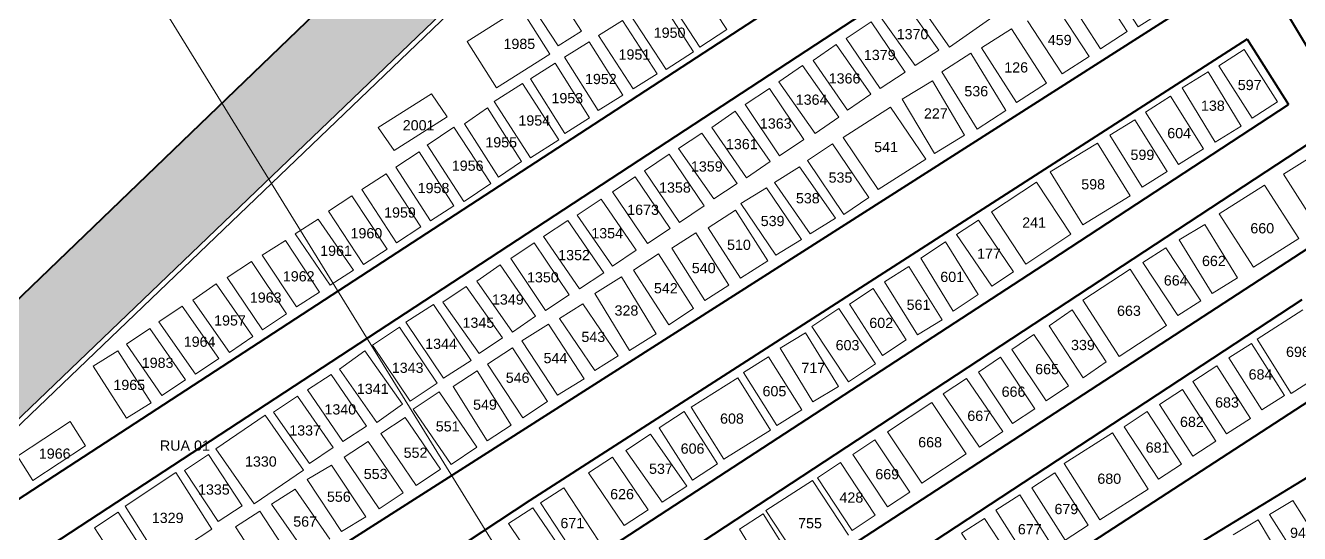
# Model space of a CAD drawing. Header units: inches. Extents: x 0 to 420, y 0 to 297.
# Drawn here: x 100.91 to 150.84, y 133.22 to 153.14 of the extents above; entities that cross this region are included whole.
import ezdxf

# ---------------------------------------------------------------- set-up
doc = ezdxf.new("R2010")
doc.units = ezdxf.units.IN
doc.header["$LTSCALE"] = 2.5
doc.header["$MEASUREMENT"] = 0
doc.layers.get('0').update_dxf_attribs({"lineweight": 0})
for name, color, linetype, lineweight in [('MALHA_COORDENADA4', 10, 'Continuous', 0), ('PEN 01', 1, 'Continuous', 9), ('PEN 03', 3, 'Continuous', 30), ('PEN 04', 4, 'Continuous', 40)]:
    doc.layers.add(name, color=color, linetype=linetype, lineweight=lineweight)
doc.styles.get("Standard").update_dxf_attribs({"font": 'arial.ttf'})

msp = doc.modelspace()

# ---------------------------------------------------------------- hatches: boundary and pattern name
at = {"layer": 'PEN 03'}
h = msp.add_hatch(dxfattribs=at)
h.set_pattern_fill('GRASS', color=256, angle=-58.3307, style=0, pattern_type=2)
h.set_pattern_definition([(31.6693, (239.42994, 128.5002), (0.230571, 0.9730555), [0.1875, -1.2267136]), (346.6693, (239.4299, 128.5002), (0.230571, 0.9730555), [0.1875, -1.2267136, 0.1875, -0.8125]), (76.6693, (239.4299, 128.5002), (-0.9730555, 0.230571), [0.1875, -1.2267136, 0.1875, -0.8125, 0.1875, -0.8125])])
h.paths.add_polyline_path([(64.542, 107.654), (113.604, 154.908), (117.049, 158.217), (120.525, 161.493), (123.33, 164.048), (126.187, 166.543), (129.668, 169.421), (133.209, 172.227), (136.227, 174.559), (139.288, 176.833), (142.548, 179.119), (145.865, 181.322), (149.104, 183.38), (152.383, 185.371), (157.209, 188.167), (157.255, 188.166), (157.3, 188.163), (157.345, 188.16), (157.391, 188.156), (157.436, 188.151), (157.481, 188.145), (157.526, 188.139), (157.571, 188.131), (157.615, 188.123), (157.66, 188.113), (157.704, 188.103), (157.748, 188.092), (157.792, 188.08), (157.836, 188.068), (157.879, 188.054), (157.922, 188.04), (157.965, 188.025), (158.008, 188.009), (158.05, 187.992), (158.092, 187.975), (158.133, 187.956), (158.174, 187.937), (158.215, 187.917), (158.256, 187.896), (158.296, 187.875), (158.335, 187.852), (158.374, 187.829), (158.413, 187.805), (158.451, 187.781), (158.489, 187.756), (158.526, 187.73), (158.563, 187.703), (158.599, 187.675), (158.635, 187.647), (158.67, 187.618), (158.705, 187.589), (158.739, 187.559), (158.772, 187.528), (158.805, 187.497), (158.837, 187.465), (158.869, 187.432), (158.9, 187.399), (158.93, 187.365), (158.96, 187.33), (158.989, 187.295), (159.017, 187.26), (159.045, 187.224), (159.071, 187.187), (159.098, 187.15), (159.123, 187.112), (159.148, 187.074), (159.172, 187.036), (159.195, 186.997), (159.218, 186.957), (159.239, 186.917), (159.26, 186.877), (159.281, 186.836), (159.3, 186.795), (159.319, 186.754), (159.336, 186.712), (159.353, 186.67), (159.37, 186.627), (159.385, 186.585), (159.4, 186.542), (159.413, 186.498), (159.75, 185.883), (156.987, 184.356), (139.597, 173.167), (126.471, 162.497), (65.741, 104.247), (65.447, 108.526)])

# ---------------------------------------------------------------- linework, layer by layer
for p, q in [((143.097, 155.28, 3.578), (144.518, 153.091, 3.486)), ((122.703, 152.923, 3.298), (121.367, 154.984, 3.231)), ((126.97, 155.169, 3.479), (128.392, 152.98, 3.406)), ((142.74, 154.989, 3.58), (144.082, 152.899, 3.457)), ((121.781, 152.34, 3.21), (120.445, 154.402, 3.143)), ((125.665, 154.312, 3.467), (127.094, 152.114, 3.378)), ((125.911, 154.485, 3.466), (127.333, 152.295, 3.393)), ((135.619, 154.441, 3.476), (137.122, 152.292, 3.455)), ((141.701, 154.313, 3.605), (143.042, 152.223, 3.482)), ((120.307, 153.831, 3.298), (118.222, 152.511, 3.249)), ((120.307, 153.831, 3.298), (121.46, 152.012, 3.371)), ((136.701, 152.18, 3.341), (135.308, 154.134, 3.459)), ((141.219, 154.011, 3.493), (142.589, 151.921, 3.432)), ((144.518, 153.091, 3.486), (145.683, 153.828, 3.489)), ((123.368, 152.749, 3.382), (124.305, 153.34, 3.421)), ((124.305, 153.34, 3.421), (125.661, 151.247, 3.348)), ((124.588, 153.608, 3.438), (126.016, 151.411, 3.349)), ((134.053, 153.28, 3.391), (133.075, 152.637, 3.329)), ((135.386, 151.316, 3.294), (134.053, 153.28, 3.391)), ((135.773, 151.573, 3.281), (134.379, 153.527, 3.399)), ((137.122, 152.292, 3.455), (138.945, 153.575, 3.475)), ((140.172, 153.33, 3.384), (141.541, 151.24, 3.323)), ((122.703, 152.923, 3.298), (121.781, 152.34, 3.21)), ((127.333, 152.295, 3.393), (128.392, 152.98, 3.406)), ((139.548, 153.009, 3.471), (138.375, 152.259, 3.471)), ((139.548, 153.009, 3.471), (140.92, 150.879, 3.352)), ((144.082, 152.899, 3.457), (143.042, 152.223, 3.482)), ((118.222, 152.511, 3.249), (119.375, 150.691, 3.322)), ((123.002, 152.495, 3.366), (122.034, 151.895, 3.364)), ((123.002, 152.495, 3.366), (124.317, 150.403, 3.32)), ((123.368, 152.749, 3.382), (124.724, 150.655, 3.309)), ((132.685, 152.4, 3.302), (131.773, 151.773, 3.49)), ((132.685, 152.4, 3.302), (134.042, 150.449, 3.005)), ((134.408, 150.673, 3.232), (133.075, 152.637, 3.329)), ((121.46, 152.012, 3.371), (119.375, 150.691, 3.322)), ((122.034, 151.895, 3.364), (123.349, 149.803, 3.318)), ((127.094, 152.114, 3.378), (126.016, 151.411, 3.349)), ((131.773, 151.773, 3.49), (133.129, 149.821, 3.193)), ((135.773, 151.573, 3.281), (136.701, 152.18, 3.341)), ((136.824, 151.33, 3.408), (137.952, 152.054, 3.435)), ((137.952, 152.054, 3.435), (139.332, 149.806, 3.337)), ((138.375, 152.259, 3.471), (139.748, 150.128, 3.352)), ((141.541, 151.24, 3.323), (142.589, 151.921, 3.432)), ((148.669, 152.201, 3.282), (147.675, 151.566, 3.251)), ((148.669, 152.201, 3.282), (149.974, 150.149, 3.211)), ((120.702, 151.044, 3.307), (121.67, 151.661, 3.33)), ((121.67, 151.661, 3.33), (123.014, 149.52, 3.322)), ((131.361, 151.569, 3.624), (130.432, 150.936, 3.603)), ((132.78, 149.546, 3.373), (131.361, 151.569, 3.624)), ((135.386, 151.316, 3.294), (134.408, 150.673, 3.232)), ((136.824, 151.33, 3.408), (138.203, 149.082, 3.31)), ((146.239, 150.691, 3.214), (147.262, 151.318, 3.23)), ((147.262, 151.318, 3.23), (148.554, 149.192, 3.149)), ((147.675, 151.566, 3.251), (148.98, 149.514, 3.18)), ((119.279, 150.159, 3.292), (120.389, 150.865, 3.322)), ((121.807, 148.655, 3.253), (120.389, 150.865, 3.322)), ((120.702, 151.044, 3.307), (122.046, 148.903, 3.299)), ((124.724, 150.655, 3.309), (125.661, 151.247, 3.348)), ((131.851, 148.913, 3.352), (130.432, 150.936, 3.603)), ((136.449, 150.975, 3.349), (135.267, 150.254, 3.354)), ((136.449, 150.975, 3.349), (137.71, 148.84, 3.246)), ((140.92, 150.879, 3.352), (139.748, 150.128, 3.352)), ((116.825, 150.468), (114.74, 149.147, -0.049)), ((116.825, 150.468), (117.44, 149.558, 3.228)), ((124.317, 150.403, 3.32), (123.349, 149.803, 3.318)), ((129.113, 150.038, 3.439), (130.07, 150.673, 3.448)), ((131.41, 148.666, 3.175), (130.07, 150.673, 3.448)), ((134.042, 150.449, 3.005), (133.129, 149.821, 3.193)), ((145.783, 150.364, 3.188), (144.798, 149.746, 3.144)), ((145.783, 150.364, 3.188), (147.077, 148.306, 3.105)), ((146.239, 150.691, 3.214), (147.531, 148.564, 3.133)), ((119.019, 149.909, 3.252), (118.119, 149.291, 3.24)), ((119.019, 149.909, 3.252), (120.354, 147.815, 3.213)), ((120.697, 147.949, 3.223), (119.279, 150.159, 3.292)), ((128.727, 149.782, 3.427), (127.802, 149.139, 3.387)), ((130.097, 147.81, 3.186), (128.727, 149.782, 3.427)), ((130.454, 148.031, 3.166), (129.113, 150.038, 3.439)), ((134.81, 149.94, 3.311), (132.951, 148.751, 3.229)), ((136.192, 147.901, 3.248), (134.81, 149.94, 3.311)), ((135.267, 150.254, 3.354), (136.529, 148.118, 3.251)), ((138.203, 149.082, 3.31), (139.332, 149.806, 3.337)), ((149.974, 150.149, 3.211), (148.98, 149.514, 3.18)), ((117.44, 149.558, 3.228), (115.356, 148.237, 3.179)), ((118.119, 149.291, 3.24), (119.454, 147.197, 3.201)), ((122.046, 148.903, 3.299), (123.014, 149.52, 3.322)), ((132.78, 149.546, 3.373), (131.851, 148.913, 3.352)), ((143.408, 148.841, 3.113), (144.387, 149.444, 3.137)), ((144.387, 149.444, 3.137), (145.644, 147.411, 3.063)), ((144.798, 149.746, 3.144), (146.092, 147.689, 3.061)), ((114.74, 149.147, -0.049), (115.356, 148.237, 3.179)), ((116.658, 148.452, 3.214), (117.703, 149.157, 3.224)), ((117.703, 149.157, 3.224), (119.152, 146.945, 3.204)), ((127.422, 148.92, 3.372), (126.499, 148.321, 3.334)), ((128.804, 146.947, 3.097), (127.422, 148.92, 3.372)), ((129.173, 147.167, 3.146), (127.802, 149.139, 3.387)), ((137.71, 148.84, 3.246), (136.529, 148.118, 3.251)), ((143.408, 148.841, 3.113), (144.665, 146.808, 3.039)), ((147.531, 148.564, 3.133), (148.554, 149.192, 3.149)), ((116.648, 148.456, 3.216), (118.097, 146.245, 3.196)), ((120.697, 147.949, 3.223), (121.807, 148.655, 3.253)), ((127.881, 146.348, 3.059), (126.499, 148.321, 3.334)), ((130.454, 148.031, 3.166), (131.41, 148.666, 3.175)), ((132.539, 148.502, 3.344), (131.558, 147.844, 3.247)), ((132.539, 148.502, 3.344), (133.957, 146.394, 3.307)), ((134.332, 146.711, 3.166), (132.951, 148.751, 3.229)), ((141.072, 147.401, 3.147), (142.92, 148.53, 3.181)), ((144.197, 146.46, 3.1), (142.92, 148.53, 3.181)), ((147.077, 148.306, 3.105), (146.092, 147.689, 3.061)), ((115.429, 147.591, 3.171), (116.341, 148.186, 3.202)), ((117.7, 146.077, 3.197), (116.341, 148.186, 3.202)), ((120.354, 147.815, 3.213), (119.454, 147.197, 3.201)), ((126.142, 148.096, 3.362), (125.168, 147.444, 3.369)), ((127.513, 146.072, 3.094), (126.142, 148.096, 3.362)), ((130.097, 147.81, 3.186), (129.173, 147.167, 3.146)), ((131.558, 147.844, 3.247), (132.976, 145.735, 3.21)), ((136.192, 147.901, 3.248), (134.332, 146.711, 3.166)), ((150.206, 147.315, 2.934), (151.15, 147.902, 2.953)), ((114.1, 146.706, 3.142), (115.047, 147.332, 3.153)), ((115.047, 147.332, 3.153), (116.401, 145.25, 3.145)), ((116.787, 145.482, 3.166), (115.429, 147.591, 3.171)), ((126.539, 145.42, 3.101), (125.168, 147.444, 3.369)), ((130.263, 146.989, 3.2), (131.25, 147.601, 3.239)), ((131.25, 147.601, 3.239), (132.649, 145.591, 3.172)), ((142.349, 145.331, 3.066), (141.072, 147.401, 3.147)), ((144.665, 146.808, 3.039), (145.644, 147.411, 3.063)), ((150.206, 147.315, 2.934), (151.511, 145.261, 2.827)), ((118.107, 146.241, 3.194), (119.152, 146.945, 3.204)), ((123.92, 146.626, 3.345), (124.805, 147.211, 3.361)), ((126.175, 145.18, 3.239), (124.805, 147.211, 3.361)), ((128.804, 146.947, 3.097), (127.881, 146.348, 3.059)), ((128.945, 146.16, 3.098), (129.952, 146.78, 3.136)), ((131.32, 144.755, 3.077), (129.952, 146.78, 3.136)), ((130.263, 146.989, 3.2), (131.663, 144.979, 3.133)), ((138.765, 145.833, 3.087), (140.531, 147.002, 3.12)), ((140.531, 147.002, 3.12), (141.881, 144.957, 2.962)), ((149.459, 146.876, 2.913), (147.687, 145.763, 2.856)), ((149.459, 146.876, 2.913), (150.81, 144.784, 2.854)), ((112.783, 145.858, 3.121), (113.702, 146.463, 3.195)), ((113.702, 146.463, 3.195), (115.082, 144.371, 3.133)), ((114.1, 146.706, 3.142), (115.455, 144.624, 3.134)), ((122.535, 145.711, 3.283), (123.471, 146.332, 3.31)), ((123.471, 146.332, 3.31), (124.849, 144.331, 3.253)), ((125.291, 144.595, 3.223), (123.92, 146.626, 3.345)), ((133.957, 146.394, 3.307), (132.976, 145.735, 3.21)), ((142.349, 145.331, 3.066), (144.197, 146.46, 3.1)), ((112.783, 145.858, 3.121), (114.162, 143.766, 3.059)), ((116.787, 145.482, 3.166), (117.7, 146.077, 3.197)), ((127.513, 146.072, 3.094), (126.539, 145.42, 3.101)), ((127.666, 145.213, 3.06), (128.732, 145.898, 3.055)), ((128.732, 145.898, 3.055), (130.002, 143.92, 3.024)), ((130.313, 144.135, 3.039), (128.945, 146.16, 3.098)), ((138.765, 145.833, 3.087), (140.116, 143.788, 2.929)), ((111.476, 144.967, 2.997), (112.381, 145.552, 3.052)), ((112.381, 145.552, 3.052), (113.761, 143.544, 3.042)), ((121.211, 144.863, 3.26), (122.168, 145.496, 3.279)), ((123.576, 143.447, 3.042), (122.168, 145.496, 3.279)), ((122.535, 145.711, 3.283), (123.914, 143.71, 3.226)), ((131.663, 144.979, 3.133), (132.649, 145.591, 3.172)), ((138.251, 145.505, 3.086), (137.398, 144.946, 3.107)), ((138.251, 145.505, 3.086), (139.634, 143.486, 2.917)), ((146.125, 144.733, 2.92), (147.121, 145.341, 2.945)), ((147.121, 145.341, 2.945), (148.41, 143.242, 2.895)), ((147.687, 145.763, 2.856), (149.039, 143.672, 2.797)), ((111.476, 144.967, 2.997), (112.857, 142.959, 2.987)), ((115.455, 144.624, 3.134), (116.401, 145.25, 3.145)), ((122.619, 142.814, 3.023), (121.211, 144.863, 3.26)), ((125.291, 144.595, 3.223), (126.175, 145.18, 3.239)), ((126.239, 144.417, 3.037), (127.181, 145.018, 3.029)), ((128.472, 142.967, 3.027), (127.181, 145.018, 3.029)), ((127.666, 145.213, 3.06), (128.937, 143.235, 3.029)), ((137.398, 144.946, 3.107), (138.781, 142.928, 2.938)), ((140.116, 143.788, 2.929), (141.881, 144.957, 2.962)), ((150.81, 144.784, 2.854), (149.039, 143.672, 2.797)), ((111.102, 144.715, 3.006), (110.192, 144.133, 2.954)), ((111.102, 144.715, 3.006), (112.44, 142.688, 2.984)), ((114.162, 143.766, 3.059), (115.082, 144.371, 3.133)), ((119.928, 144.01, 3.228), (120.847, 144.627, 3.262)), ((120.847, 144.627, 3.262), (122.212, 142.585, 3.019)), ((123.914, 143.71, 3.226), (124.849, 144.331, 3.253)), ((127.53, 142.366, 3.035), (126.239, 144.417, 3.037)), ((130.313, 144.135, 3.039), (131.32, 144.755, 3.077)), ((135.993, 144.013, 3.002), (136.969, 144.659, 3.046)), ((136.969, 144.659, 3.046), (138.246, 142.589, 2.956)), ((145.593, 144.419, 2.775), (144.692, 143.845, 2.775)), ((145.593, 144.419, 2.775), (146.975, 142.349, 2.712)), ((146.125, 144.733, 2.92), (147.414, 142.634, 2.87)), ((108.819, 143.265, 2.947), (109.77, 143.884, 2.976)), ((109.77, 143.884, 2.976), (111.147, 141.832, 2.955)), ((110.192, 144.133, 2.954), (111.531, 142.105, 2.932)), ((119.928, 144.01, 3.228), (121.292, 141.968, 2.985)), ((124.743, 143.543, 3.129), (125.714, 144.186, 3.126)), ((125.714, 144.186, 3.126), (127.092, 142.047, 3.021)), ((128.937, 143.235, 3.029), (130.002, 143.92, 3.024)), ((135.993, 144.013, 3.002), (137.27, 141.943, 2.912)), ((144.692, 143.845, 2.775), (146.074, 141.776, 2.712)), ((112.857, 142.959, 2.987), (113.761, 143.544, 3.042)), ((118.596, 143.124, 3.186), (119.508, 143.757, 3.192)), ((120.904, 141.749, 2.945), (119.508, 143.757, 3.192)), ((122.619, 142.814, 3.023), (123.576, 143.447, 3.042)), ((123.223, 142.633, 3.176), (124.275, 143.293, 3.181)), ((125.629, 141.059, 3.084), (124.275, 143.293, 3.181)), ((124.743, 143.543, 3.129), (126.121, 141.404, 3.024)), ((134.568, 143.098, 2.962), (135.53, 143.692, 2.991)), ((135.53, 143.692, 2.991), (136.832, 141.605, 2.883)), ((139.634, 143.486, 2.917), (138.781, 142.928, 2.938)), ((142.346, 142.374, 2.74), (144.204, 143.592, 2.752)), ((144.204, 143.592, 2.752), (145.629, 141.385, 2.733)), ((108.389, 143.007, 2.882), (107.469, 142.375, 2.836)), ((108.389, 143.007, 2.882), (109.824, 140.949, 2.866)), ((108.819, 143.265, 2.947), (110.196, 141.213, 2.926)), ((117.271, 142.292, 3.109), (118.187, 142.906, 3.191)), ((118.187, 142.906, 3.191), (119.61, 140.891, 2.968)), ((119.993, 141.116, 2.939), (118.596, 143.124, 3.186)), ((127.53, 142.366, 3.035), (128.472, 142.967, 3.027)), ((133.207, 142.215, 3.016), (134.135, 142.83, 3.036)), ((134.135, 142.83, 3.036), (135.428, 140.821, 2.851)), ((134.568, 143.098, 2.962), (135.87, 141.011, 2.854)), ((147.414, 142.634, 2.87), (148.41, 143.242, 2.895)), ((107.469, 142.375, 2.836), (108.903, 140.317, 2.82)), ((112.44, 142.688, 2.984), (111.531, 142.105, 2.932)), ((117.271, 142.292, 3.109), (118.694, 140.277, 2.886)), ((121.292, 141.968, 2.985), (122.212, 142.585, 3.019)), ((124.578, 140.4, 3.079), (123.223, 142.633, 3.176)), ((137.27, 141.943, 2.912), (138.246, 142.589, 2.956)), ((142.346, 142.374, 2.74), (143.771, 140.167, 2.721)), ((146.975, 142.349, 2.712), (146.074, 141.776, 2.712)), ((106.146, 141.521, 2.83), (107.055, 142.141, 2.841)), ((107.055, 142.141, 2.841), (108.489, 140.09, 2.822)), ((110.196, 141.213, 2.926), (111.147, 141.832, 2.955)), ((115.822, 141.512, 2.897), (116.905, 142.204, 2.909)), ((118.375, 140.005, 2.945), (116.905, 142.204, 2.909)), ((121.836, 141.657, 3.05), (122.75, 142.232, 3.052)), ((122.75, 142.232, 3.052), (124.138, 140.187, 2.943)), ((126.121, 141.404, 3.024), (127.092, 142.047, 3.021)), ((132.789, 142.046, 3.018), (131.732, 141.335, 2.975)), ((132.789, 142.046, 3.018), (134.228, 139.883, 2.817)), ((133.207, 142.215, 3.016), (134.499, 140.206, 2.831)), ((141.933, 141.995, 2.694), (141.032, 141.373, 2.643)), ((141.933, 141.995, 2.694), (143.259, 139.955, 2.641)), ((149.171, 140.85, 2.732), (150.971, 141.998, 2.749)), ((106.146, 141.521, 2.83), (107.579, 139.471, 2.811)), ((114.517, 140.611, 2.958), (115.575, 141.312, 2.948)), ((115.575, 141.312, 2.948), (117.041, 139.12, 2.941)), ((117.292, 139.313, 2.933), (115.822, 141.512, 2.897)), ((119.993, 141.116, 2.939), (120.904, 141.749, 2.945)), ((120.359, 140.784, 3.096), (121.402, 141.427, 3.091)), ((122.808, 139.289, 2.927), (121.402, 141.427, 3.091)), ((121.836, 141.657, 3.05), (123.224, 139.612, 2.941)), ((131.732, 141.335, 2.975), (133.17, 139.172, 2.774)), ((135.87, 141.011, 2.854), (136.832, 141.605, 2.883)), ((141.032, 141.373, 2.643), (142.358, 139.334, 2.59)), ((143.771, 140.167, 2.721), (145.629, 141.385, 2.733)), ((104.867, 140.644, 2.778), (105.792, 141.259, 2.831)), ((107.178, 139.249, 2.801), (105.792, 141.259, 2.831)), ((109.824, 140.949, 2.866), (108.903, 140.317, 2.82)), ((118.694, 140.277, 2.886), (119.61, 140.891, 2.968)), ((121.765, 138.646, 2.932), (120.359, 140.784, 3.096)), ((124.578, 140.4, 3.079), (125.629, 141.059, 3.084)), ((130.481, 140.486, 2.962), (131.484, 141.086, 2.972)), ((131.484, 141.086, 2.972), (132.772, 138.987, 2.807)), ((134.499, 140.206, 2.831), (135.428, 140.821, 2.851)), ((139.559, 140.438, 2.751), (140.429, 141.028, 2.729)), ((140.429, 141.028, 2.729), (141.783, 139.011, 2.624)), ((149.171, 140.85, 2.732), (150.51, 138.719, 2.584)), ((103.568, 139.779, 2.788), (104.539, 140.389, 2.806)), ((104.539, 140.389, 2.806), (105.839, 138.351, 2.759)), ((106.253, 138.634, 2.748), (104.867, 140.644, 2.778)), ((113.213, 139.673, 2.925), (114.215, 140.386, 2.943)), ((115.685, 138.291, 2.944), (114.215, 140.386, 2.943)), ((114.517, 140.611, 2.958), (115.983, 138.419, 2.951)), ((119.023, 139.867, 3.004), (119.996, 140.51, 3.037)), ((119.996, 140.51, 3.037), (121.373, 138.399, 2.964)), ((130.481, 140.486, 2.962), (131.769, 138.387, 2.797)), ((139.559, 140.438, 2.751), (140.912, 138.421, 2.646)), ((148.949, 140.668, 2.644), (148.073, 140.106, 2.643)), ((148.949, 140.668, 2.644), (150.242, 138.637, 2.557)), ((107.579, 139.471, 2.811), (108.489, 140.09, 2.822)), ((117.292, 139.313, 2.933), (118.375, 140.005, 2.945)), ((119.023, 139.867, 3.004), (120.401, 137.756, 2.931)), ((123.224, 139.612, 2.941), (124.138, 140.187, 2.943)), ((130.035, 140.152, 2.936), (129.052, 139.541, 2.804)), ((130.035, 140.152, 2.936), (131.333, 138.071, 2.745)), ((134.228, 139.883, 2.817), (133.17, 139.172, 2.774)), ((139.126, 140.135, 2.72), (138.261, 139.552, 2.715)), ((139.126, 140.135, 2.72), (140.461, 138.118, 2.598)), ((143.259, 139.955, 2.641), (142.358, 139.334, 2.59)), ((146.661, 139.189, 2.659), (147.602, 139.797, 2.658)), ((147.602, 139.797, 2.658), (148.922, 137.738, 2.565)), ((148.073, 140.106, 2.643), (149.366, 138.075, 2.556)), ((150.51, 138.719, 2.584), (152.309, 139.867, 2.601)), ((103.568, 139.779, 2.788), (104.868, 137.741, 2.741)), ((111.968, 138.853, 2.812), (112.892, 139.456, 2.861)), ((112.892, 139.456, 2.861), (114.278, 137.429, 2.783)), ((114.683, 137.578, 2.926), (113.213, 139.673, 2.925)), ((117.675, 138.991, 2.955), (118.619, 139.596, 2.954)), ((119.947, 137.467, 2.786), (118.619, 139.596, 2.954)), ((121.765, 138.646, 2.932), (122.808, 139.289, 2.927)), ((126.996, 138.178, 2.705), (128.826, 139.323, 2.704)), ((128.826, 139.323, 2.704), (130.106, 137.281, 2.608)), ((129.052, 139.541, 2.804), (130.35, 137.459, 2.613)), ((136.876, 138.695, 2.679), (137.791, 139.304, 2.705)), ((137.791, 139.304, 2.705), (139.208, 137.224, 2.629)), ((138.261, 139.552, 2.715), (139.596, 137.536, 2.593)), ((106.253, 138.634, 2.748), (107.178, 139.249, 2.801)), ((111.968, 138.853, 2.812), (113.353, 136.826, 2.734)), ((115.983, 138.419, 2.951), (117.041, 139.12, 2.941)), ((119.003, 136.861, 2.787), (117.675, 138.991, 2.955)), ((131.769, 138.387, 2.797), (132.772, 138.987, 2.807)), ((140.912, 138.421, 2.646), (141.783, 139.011, 2.624)), ((146.254, 138.874, 2.606), (145.356, 138.285, 2.542)), ((146.254, 138.874, 2.606), (147.561, 136.842, 2.489)), ((146.661, 139.189, 2.659), (147.98, 137.129, 2.566)), ((104.868, 137.741, 2.741), (105.839, 138.351, 2.759)), ((110.639, 137.981, 2.815), (111.575, 138.61, 2.81)), ((112.976, 136.592, 2.576), (111.575, 138.61, 2.81)), ((114.683, 137.578, 2.926), (115.685, 138.291, 2.944)), ((116.11, 138.094, 2.917), (117.118, 138.775, 2.935)), ((117.118, 138.775, 2.935), (118.605, 136.608, 2.82)), ((120.401, 137.756, 2.931), (121.373, 138.399, 2.964)), ((136.435, 138.363, 2.633), (134.695, 137.214, 2.514)), ((136.435, 138.363, 2.633), (137.777, 136.352, 2.57)), ((136.876, 138.695, 2.679), (138.293, 136.616, 2.603)), ((145.356, 138.285, 2.542), (146.662, 136.252, 2.425)), ((150.242, 138.637, 2.557), (149.366, 138.075, 2.556)), ((108.367, 136.543, 2.795), (110.3, 137.866, 2.806)), ((110.3, 137.866, 2.806), (111.803, 135.714, 2.614)), ((112.039, 135.964, 2.581), (110.639, 137.981, 2.815)), ((116.11, 138.094, 2.917), (117.597, 135.926, 2.802)), ((126.728, 138.005, 2.732), (125.749, 137.366, 2.726)), ((126.728, 138.005, 2.732), (128.036, 135.95, 2.585)), ((126.996, 138.178, 2.705), (128.276, 136.136, 2.609)), ((131.333, 138.071, 2.745), (130.35, 137.459, 2.613)), ((140.461, 138.118, 2.598), (139.596, 137.536, 2.593)), ((143.966, 137.413, 2.547), (144.869, 138.009, 2.563)), ((144.869, 138.009, 2.563), (146.216, 135.947, 2.442)), ((102.669, 137.617, 2.684), (100.608, 136.256, 2.62)), ((102.669, 137.617, 2.684), (103.268, 136.661, 2.7)), ((113.353, 136.826, 2.734), (114.278, 137.429, 2.783)), ((114.836, 137.142, 2.717), (115.786, 137.774, 2.785)), ((117.171, 135.745, 2.736), (115.786, 137.774, 2.785)), ((119.003, 136.861, 2.787), (119.947, 137.467, 2.786)), ((125.749, 137.366, 2.726), (127.057, 135.311, 2.579)), ((143.966, 137.413, 2.547), (145.312, 135.35, 2.426)), ((147.98, 137.129, 2.566), (148.922, 137.738, 2.565)), ((113.408, 136.216, 2.792), (114.346, 136.835, 2.809)), ((114.346, 136.835, 2.809), (115.713, 134.815, 2.675)), ((116.22, 135.113, 2.668), (114.836, 137.142, 2.717)), ((124.445, 136.483, 2.703), (125.408, 137.119, 2.757)), ((125.408, 137.119, 2.757), (126.827, 135.086, 2.555)), ((128.276, 136.136, 2.609), (130.106, 137.281, 2.608)), ((133.333, 136.316, 2.538), (134.2, 136.901, 2.571)), ((134.2, 136.901, 2.571), (135.565, 134.85, 2.488)), ((134.695, 137.214, 2.514), (136.038, 135.203, 2.451)), ((138.293, 136.616, 2.603), (139.208, 137.224, 2.629)), ((143.508, 137.168, 2.534), (141.612, 135.966, 2.5)), ((143.508, 137.168, 2.534), (144.912, 134.965, 2.432)), ((147.561, 136.842, 2.489), (146.662, 136.252, 2.425)), ((103.268, 136.661, 2.7), (101.207, 135.299, 2.636)), ((108.084, 136.316, 2.773), (107.149, 135.698, 2.731)), ((108.084, 136.316, 2.773), (109.403, 134.312, 2.514)), ((108.367, 136.543, 2.795), (109.869, 134.391, 2.603)), ((112.039, 135.964, 2.581), (112.976, 136.592, 2.576)), ((117.597, 135.926, 2.802), (118.605, 136.608, 2.82)), ((124.445, 136.483, 2.703), (125.864, 134.45, 2.501)), ((133.333, 136.316, 2.538), (134.698, 134.265, 2.455)), ((137.777, 136.352, 2.57), (136.038, 135.203, 2.451)), ((100.608, 136.256, 2.62), (101.207, 135.299, 2.636)), ((111.953, 135.336, 2.765), (112.907, 135.908, 2.773)), ((114.252, 133.877, 2.651), (112.907, 135.908, 2.773)), ((113.408, 136.216, 2.792), (114.774, 134.195, 2.658)), ((123.921, 136.218, 2.7), (122.979, 135.598, 2.691)), ((123.921, 136.218, 2.7), (125.32, 134.156, 2.57)), ((128.036, 135.95, 2.585), (127.057, 135.311, 2.579)), ((132.853, 136.013, 2.52), (131.948, 135.41, 2.739)), ((132.853, 136.013, 2.52), (134.208, 133.95, 2.464)), ((141.612, 135.966, 2.5), (143.016, 133.763, 2.398)), ((145.312, 135.35, 2.426), (146.216, 135.947, 2.442)), ((104.816, 134.299, 2.685), (106.808, 135.611, 2.706)), ((106.808, 135.611, 2.706), (108.213, 133.396, 2.566)), ((107.149, 135.698, 2.731), (108.468, 133.694, 2.472)), ((109.869, 134.391, 2.603), (111.803, 135.714, 2.614)), ((113.298, 133.305, 2.643), (111.953, 135.336, 2.765)), ((116.22, 135.113, 2.668), (117.171, 135.745, 2.736)), ((122.979, 135.598, 2.691), (124.378, 133.536, 2.561)), ((129.93, 134.123, 2.674), (131.758, 135.308, 2.671)), ((131.758, 135.308, 2.671), (133.166, 133.16, 2.681)), ((131.948, 135.41, 2.739), (133.303, 133.348, 2.683)), ((140.347, 135.012, 2.456), (141.244, 135.6, 2.444)), ((141.244, 135.6, 2.444), (142.549, 133.547, 2.364)), ((111.481, 134.962, 2.749), (110.553, 134.379, 2.74)), ((112.846, 133.006, 2.631), (111.481, 134.962, 2.749)), ((114.774, 134.195, 2.658), (115.713, 134.815, 2.675)), ((121.093, 134.425, 2.661), (122.007, 135.012, 2.697)), ((122.007, 135.012, 2.697), (123.384, 132.925, 2.6)), ((125.864, 134.45, 2.501), (126.827, 135.086, 2.555)), ((134.698, 134.265, 2.455), (135.565, 134.85, 2.488)), ((140.347, 135.012, 2.456), (141.652, 132.959, 2.376)), ((144.912, 134.965, 2.432), (143.016, 133.763, 2.398)), ((104.816, 134.299, 2.685), (106.221, 132.085, 2.545)), ((109.403, 134.312, 2.514), (108.468, 133.694, 2.472)), ((111.918, 132.423, 2.622), (110.553, 134.379, 2.74)), ((121.093, 134.425, 2.661), (122.47, 132.338, 2.564)), ((138.941, 134.143, 2.495), (139.883, 134.739, 2.526)), ((139.883, 134.739, 2.526), (141.228, 132.609, 2.368)), ((150.569, 134.519, 2.292), (149.663, 133.967, 2.264)), ((150.569, 134.519, 2.292), (151.869, 132.476, 2.107)), ((103.623, 133.454, 2.612), (104.54, 134.059, 2.643)), ((105.872, 132.009, 2.433), (104.54, 134.059, 2.643)), ((110.103, 134.098, 2.74), (109.143, 133.49, 2.718)), ((110.103, 134.098, 2.74), (111.425, 132.074, 2.634)), ((113.298, 133.305, 2.643), (114.252, 133.877, 2.651)), ((120.794, 134.231, 2.683), (119.839, 133.613, 2.659)), ((120.794, 134.231, 2.683), (122.218, 132.143, 2.559)), ((125.32, 134.156, 2.57), (124.378, 133.536, 2.561)), ((129.814, 134.002, 2.672), (128.887, 133.393, 2.376)), ((129.814, 134.002, 2.672), (131.129, 131.904, 2.682)), ((129.93, 134.123, 2.674), (131.337, 131.975, 2.684)), ((134.208, 133.95, 2.464), (133.303, 133.348, 2.683)), ((138.492, 133.81, 2.472), (137.596, 133.238, 2.478)), ((138.492, 133.81, 2.472), (139.855, 131.756, 2.279)), ((138.941, 134.143, 2.495), (140.285, 132.013, 2.337)), ((149.663, 133.967, 2.264), (150.963, 131.924, 2.079)), ((104.955, 131.405, 2.402), (103.623, 133.454, 2.612)), ((106.221, 132.085, 2.545), (108.213, 133.396, 2.566)), ((109.143, 133.49, 2.718), (110.466, 131.465, 2.612)), ((119.839, 133.613, 2.659), (121.263, 131.524, 2.535)), ((128.887, 133.393, 2.376), (130.202, 131.296, 2.386)), ((141.652, 132.959, 2.376), (142.549, 133.547, 2.364)), ((148.233, 133.176, 2.28), (149.211, 133.757, 2.326)), ((149.211, 133.757, 2.326), (150.493, 131.622, 2.116)), ((137.596, 133.238, 2.478), (138.959, 131.183, 2.285))]:
    msp.add_line(p, q)
at = {"layer": 'MALHA_COORDENADA4'}
msp.add_line((20.877, 292.322), (197.919, 5.322), dxfattribs=at)
at = {"layer": 'PEN 01'}
for p, q in [((65.741, 104.247, 1.105), (126.471, 162.497, 3.873)), ((65.992, 104.21, 1.11), (126.604, 162.347, 3.873))]:
    msp.add_line(p, q, dxfattribs=at)
at = {"layer": 'PEN 04'}
for p, q in [((142.714, 161.995, 3.704), (94.379, 130.489, 2.473)), ((143.845, 160.238, 3.663), (88.972, 124.288, 2.313)), ((64.542, 107.654, 1.323), (113.604, 154.908, 3.492)), ((92.389, 119.415, 1.981), (147.486, 154.571, 3.507)), ((150.356, 153.596, 3.414), (151.91, 151.014, 3.29)), ((148.785, 152.6, 3.384), (120.677, 134.515, 2.695)), ((148.785, 152.6, 3.384), (150.404, 150.041, 3.159)), ((141.086, 143.946, 2.921), (150.404, 150.041, 3.159)), ((151.225, 148.525, 3.018), (111.43, 122.4, 1.984)), ((113.191, 119.682, 1.877), (152.967, 145.588, 2.882)), ((95.158, 113.992, 1.627), (141.086, 143.946, 2.921)), ((150.933, 142.38, 2.777), (98.73, 108.149, 1.193)), ((100.602, 105.512, 1.006), (155.593, 141.282, 2.502)), ((156.399, 138.64, 2.375), (129.909, 122.457, 1.974)), ((120.677, 134.515, 2.695), (93.267, 116.515, 1.783))]:
    msp.add_line(p, q, dxfattribs=at)

# ---------------------------------------------------------------- texts
for s, p in [('1950', (125.532, 152.658)), ('1370', (135.052, 152.603)), ('459', (140.973, 152.373)), ('1985', (119.644, 152.22)), ('1951', (124.154, 151.803)), ('1379', (133.767, 151.786, 3.28)), ('1366', (132.388, 150.867)), ('126', (139.268, 151.298)), ('1952', (122.839, 150.844)), ('536', (137.704, 150.365)), ('597', (148.417, 150.609)), ('1953', (121.523, 150.093)), ('1364', (131.096, 150.033)), ('227', (136.12, 149.493)), ('138', (146.975, 149.797)), ('2001', (115.698, 149.03)), ('1954', (120.229, 149.217)), ('1363', (129.692, 149.099)), ('1955', (118.934, 148.362)), ('604', (145.655, 148.723)), ('1361', (128.362, 148.292)), ('541', (134.171, 148.175)), ('599', (144.213, 147.871)), ('1956', (117.619, 147.445)), ('1359', (126.99, 147.414)), ('535', (132.384, 146.979)), ('1958', (116.282, 146.569)), ('1358', (125.741, 146.588)), ('598', (142.284, 146.715)), ('538', (131.104, 146.168)), ('1959', (114.967, 145.61)), ('1673', (124.493, 145.717)), ('539', (129.724, 145.276)), ('241', (139.969, 145.215)), ('660', (148.91, 144.991)), ('1960', (113.651, 144.797)), ('1354', (123.086, 144.797)), ('1961', (112.461, 144.109)), ('1352', (121.789, 143.94)), ('510', (128.404, 144.343)), ('177', (138.202, 143.998)), ('540', (127.023, 143.431)), ('662', (147.015, 143.71)), ('1962', (110.999, 143.108)), ('1350', (120.567, 143.069)), ('601', (136.761, 143.086)), ('664', (145.519, 142.947)), ('542', (125.54, 142.64)), ('1963', (109.705, 142.274)), ('1349', (119.193, 142.199)), ('561', (135.441, 141.991)), ('1957', (108.306, 141.378)), ('328', (123.997, 141.768)), ('663', (143.686, 141.758)), ('1345', (118.039, 141.289)), ('602', (133.979, 141.281)), ('1964', (107.116, 140.544)), ('1344', (116.578, 140.464)), ('543', (122.698, 140.734)), ('603', (132.659, 140.409)), ('339', (141.883, 140.415)), ('544', (121.215, 139.902)), ('698', (150.308, 140.147)), ('1983', (105.47, 139.719, 2.763)), ('1343', (115.268, 139.523)), ('717', (131.319, 139.517)), ('665', (140.478, 139.47)), ('546', (119.733, 139.132)), ('684', (148.842, 139.262)), ('1965', (104.359, 138.85)), ('1341', (113.9, 138.697)), ('605', (129.796, 138.605)), ('666', (139.164, 138.585)), ('1340', (112.629, 137.891)), ('549', (118.453, 138.077)), ('683', (147.528, 138.164)), ('608', (128.13, 137.53)), ('667', (137.82, 137.639)), ('682', (146.153, 137.401)), ('1337', (111.251, 137.067)), ('551', (116.991, 137.226)), ('RUA 01', (106.184, 136.472)), ('668', (135.895, 136.602)), ('681', (144.809, 136.395)), ('1966', (101.438, 136.157)), ('552', (115.732, 136.192)), ('606', (126.587, 136.354)), ('1330', (109.516, 135.848)), ('537', (125.348, 135.563)), ('553', (114.169, 135.36)), ('669', (134.215, 135.351)), ('680', (142.915, 135.174)), ('1335', (107.675, 134.75)), ('556', (112.727, 134.468)), ('626', (123.825, 134.57)), ('428', (132.81, 134.436)), ('679', (141.235, 133.985)), ('1329', (105.865, 133.637)), ('567', (111.407, 133.495)), ('671', (121.876, 133.434)), ('755', (131.19, 133.43)), ('677', (139.799, 133.192)), ('946', (150.465, 133.055))]:
    msp.add_text(s, height=0.4).set_placement(p)

doc.saveas('drawing.dxf')
